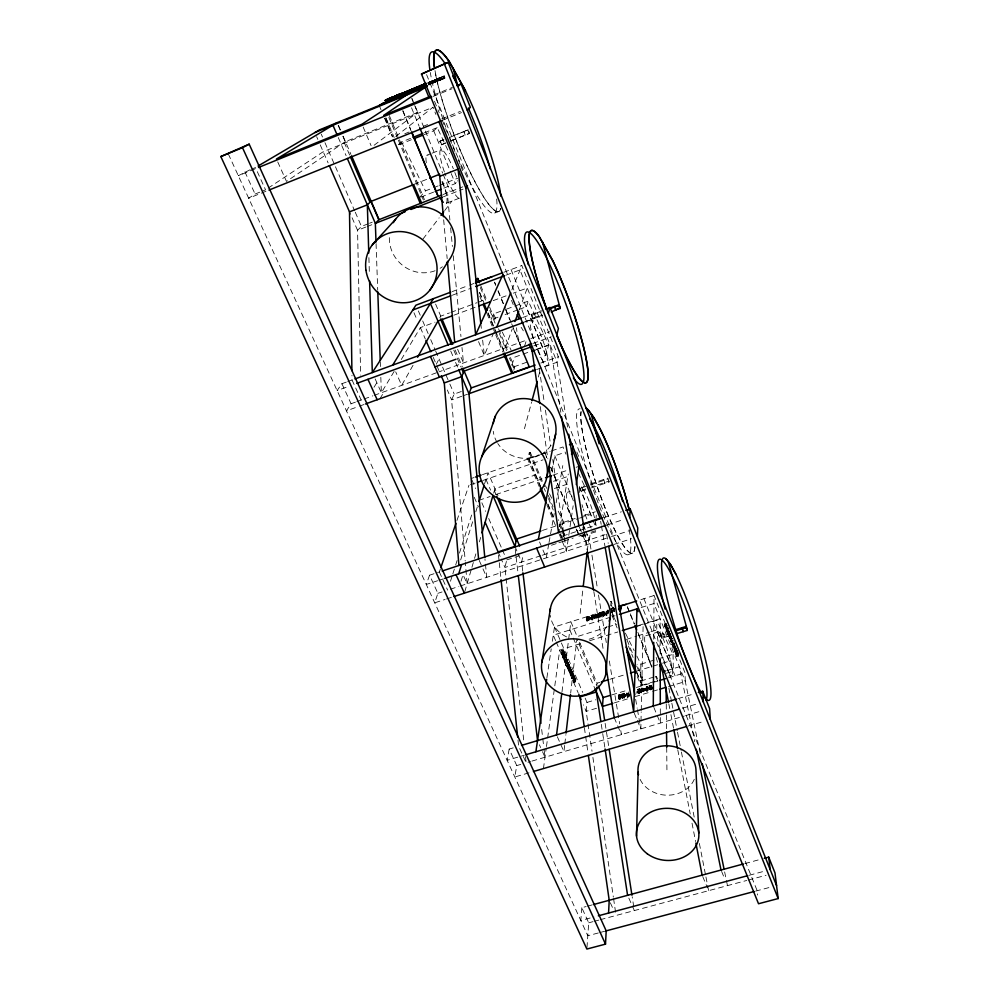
<?xml version="1.0" encoding="UTF-8"?>
<svg xmlns="http://www.w3.org/2000/svg" width="999" height="999" viewBox="0 0 999 999"><rect width="100%" height="100%" fill="white"/><g stroke="black" fill="none" stroke-linecap="round" stroke-linejoin="round"><path stroke-width="0.75" stroke-dasharray="5 3.75" d="M666.221 673.301L673.376 671.128L656.755 629.957L656.78 620.229L637.437 626.261M571.278 671.74C571.216 670.966 569.992 670.903 570.554 668.98C572.577 673.189 567.969 668.381 568.843 670.804C570.491 674.15 571.653 671.128 570.217 668.806C574.338 671.665 564.123 671.153 570.354 668.506M569.655 672.24L569.43 671.503L571.103 671.041M653.733 639.235L654.033 595.516L638.124 600.536M572.077 673.513L572.839 674.912L572.327 673.089C574.475 676.011 570.117 669.992 572.252 672.901L570.616 674.637L572.964 673.913M570.441 674.163L570.679 672.315L570.654 673.401C577.946 668.481 564.21 674.687 572.939 674.05M575.636 681.618C571.041 682.105 577.647 682.654 574.787 679.432C576.635 679.332 573.963 683.353 573.576 680.019C572.39 679.22 573.738 684.827 575.661 681.88M569.48 671.54L571.84 671.203L572.277 672.901L570.629 673.476L570.666 674.6M672.439 643.781C670.042 645.779 677.959 642.382 671.515 643.955M566.246 658.791C567.956 672.315 560.551 652.384 567.307 661.251C567.407 663.786 568.781 667.919 567.582 662.924C567.22 658.016 564.572 663.91 566.558 666.296L569.642 665.421L569.33 664.71L569.517 667.769L569.642 665.421M566.533 659.465L567.132 662.787M565.059 656.53L565.534 657.629L563.161 658.216L562.674 656.043L565.197 655.144L564.722 653.833L561.738 654.695C559.44 647.29 566.77 650.936 564.135 656.368L564.385 652.921L563.361 650.536C563.923 653.034 562.999 655.756 561.201 653.383M564.622 659.29L565.496 663.286L567.12 662.699M642.369 690.147L642.632 689.26L644.33 689.135L642.407 688.423L643.056 691.708M642.994 691.67L643.231 690.709C646.328 692.407 644.355 686.126 642.744 689.135L644.08 688.186M636.663 665.971L641.383 677.397L641.183 686.026L637.075 676.123M637.262 720.379L640.834 728.883L640.971 722.714M640.996 721.178L641.208 711.925M641.246 710.389L643.119 625.599M654.782 681.393L642.17 685.214L642.345 677.11L637.037 664.248M636.85 656.056L640.883 664.148L640.471 681.106L654.782 676.773M668.756 635.576L668.793 634.328L670.466 633.816C670.204 636.563 668.606 636.163 670.541 634.215L668.319 634.902L667.844 633.216C667.881 636.338 667.732 629.77 667.794 633.016L669.505 632.579C671.478 638.024 667.844 629.308 669.455 632.479L668.905 630.644L669.455 632.479M672.627 640.446L670.554 641.108L670.117 638.149L670.941 642.007L670.267 638.773L672.127 638.111M622.614 698.676L622.165 693.781M666.283 623.364L664.61 623.888L665.484 628.246L664.81 626.91L664.497 625.549L666.258 625.087L666.857 627.147L665.172 627.672L664.71 626.448L666.795 625.674L666.445 624.762L664.56 625.112L665.284 627.809L667.682 627.172M627.984 697.04C626.261 687.412 625.749 698.576 628.196 696.89C630.406 694.417 625.224 696.428 627.172 693.231M628.846 696.553L627.747 696.84L627.772 694.667L626.498 693.381M622.177 694.38L622.976 694.043L624.25 698.051L623.563 694.567L622.414 694.917L624.487 694.193L622.177 694.38C623.189 698.925 624.125 694.992 622.102 695.741L622.714 697.177L624.138 696.653M625.274 694.405L623.388 693.393L625.874 695.841L624.575 694.268L623.651 696.615L622.09 696.078L620.928 697.065L619.168 694.829L618.481 695.092C618.693 697.339 620.329 702.072 619.942 697.477L618.968 697.727L619.105 694.942L621.74 694.143L622.177 698.701M624.175 696.016L624.1 697.677L622.839 697.589L621.49 694.642C619.505 695.828 619.068 694.355 620.816 697.514L622.152 697.976L620.466 695.791L621.49 694.642M619.105 694.942L619.567 699.163L620.554 698.913M619.942 697.477L618.656 698.101L618.481 695.092M575.586 680.594C575.262 675.461 569.83 683.141 575.586 680.594L574.837 677.235L571.828 677.971L571.815 674.924L572.702 677.26L572.19 678.721L571.94 675.349L573.713 674.862L573.963 677.871L573.438 674.425L574.288 678.046L572.514 678.858M575.661 680.968L575.761 679.395L573.576 680.019M574.038 681.468L573.214 677.734L573.963 681.093L573.176 679.158M612.399 611.425L612.05 609.74L611.912 613.773M629.382 696.49L628.846 693.993L627.122 694.517M671.153 637.749L669.43 638.224L668.855 635.826M611.9 612.599L611.975 611.5M571.216 670.454L570.466 667.107C567.157 670.966 565.834 664.098 569.33 664.71M571.291 670.829L571.403 669.28L569.205 669.879M610.751 605.806L611.076 601.348L610.089 601.66L613.923 611.7L613.224 609.952L614.46 608.416M586.975 947.576L588.723 922.801L581.805 907.704L586.138 906.53M569.655 671.328L568.843 667.607L569.667 669.829L571.291 669.33M674.288 643.706L672.352 645.129L671.54 644.068M674.65 651.373L676.872 650.636L676.448 649.587L676.485 651.173C678.184 652.509 674.15 652.959 674.662 651.261M581.805 907.704L580.806 920.516L593.955 916.982M579.582 642.245L597.027 683.204L596.815 685.789L576.898 639.035L570.704 692.869M591.595 487.874L609.028 482.017L609.115 481.031L591.708 486.875M595.891 614.697L595.554 615.534C597.09 612.762 599.075 617.145 596.241 617.057L595.604 614.622L596.515 616.196L595.854 618.081L596.103 617.145C594.555 619.867 592.569 615.609 595.392 615.621L596.266 617.944M585.164 698.151L587 702.422L586.176 711.363L592.02 751.26M609.028 482.017L607.916 478.059L590.509 483.916M606.131 615.596L607.817 612.774L606.518 613.636L605.806 612.112L607.192 611.263L605.494 614.085C607.592 618.393 609.203 609.565 605.556 614.11M674.45 643.581L672.614 644.218L673.289 646.628C673.413 649.462 671.403 644.455 674.275 645.729M673.451 647.115C672.302 649.1 675.761 648.001 675.137 646.59L673.451 647.115L675.237 646.778M595.991 518.356L596.328 515.147M595.841 519.742L595.242 525.324L561.5 536.451L561.962 533.603M590.933 548.988L589.422 539.785L590.259 532.455L595.679 530.669M564.647 745.441L563.936 751.635L556.53 734.927M564.822 743.893L565.896 734.615M580.132 613.411L583.066 587.837M587.312 550.886L589.248 533.941M572.302 671.815L572.277 672.901L571.84 671.203M563.424 651.186L564.048 655.094L563.711 652.709C562.862 649.175 560.427 653.983 562.375 655.569L564.335 654.969L564.885 656.256L562.499 656.867L562.749 653.309M664.735 626.236L664.535 625.549M562.012 691.708L568.468 640.784M568.656 639.235L570.879 621.778L577.185 636.588L606.455 627.422M564.772 657.13L564.984 655.544L563.349 656.056L563.136 657.642L564.772 657.13C563.661 652.497 565.284 661.163 565.147 655.918L563.511 656.43L563.324 658.304M670.591 636.188L670.566 635.839M563.124 649.949L563.136 653.783M607.504 612.275L607.617 611.176L609.165 610.689M585.689 489.86L582.729 490.846L581.655 486.888L584.602 485.901M543.444 768.581L546.253 748.051M546.465 746.515L559.702 650.087L583.653 642.607M582.729 490.846L581.655 486.888M666.196 625.224L666.82 627.21M677.747 652.135L678.009 654.52L677.747 652.135L675.961 653.109L675.536 651.473L675.811 653.533L677.734 653.021M562.487 541.92L566.408 551.286L573.151 505.769M546.915 677.709L551.223 648.863M552.36 641.258L554.495 626.947L607.579 610.189M563.985 536.8L564.41 534.078L558.429 519.742M562.974 537.3L563.424 534.403L559.228 524.363M562.187 532.192L563.773 522.252L556.967 508.691M668.319 634.902L667.856 633.204C669.742 636.276 665.921 629.982 667.769 633.004L667.22 631.168L668.93 630.656M562.499 656.867L562.749 653.421L561.488 650.461M559.527 526.71L568.269 474.05M513.236 747.864L509.19 749.075L516.745 765.584L514.81 776.997L531.992 771.94M548.751 544.093L546.291 557.854L538.374 539.235M549.025 542.569L554.22 513.511M556.131 502.809L562.787 465.596M509.19 749.075L507.13 760.301L524.375 755.182M601.361 615.571L598.988 616.158L599.188 615.159L601.373 614.46L600.849 612.712L598.376 613.498L598.738 616.383L600.911 616.058L598.476 617.232L601.311 616.258A2.822 1.174 -22.7 0 0 601.361 615.571C601.748 612.512 596.578 614.223 599 616.321M599.025 617.245L598.376 613.498M598.364 614.66L598.551 613.648L600.849 612.712M551.848 470.966L554.832 455.794L565.022 452.31M644.929 690.584L643.406 690.609L643.418 689.585L642.394 690.222M587.4 620.903L586.788 617.157L589.26 616.371L589.772 618.119L587.599 618.806L587.387 619.817L589.76 619.243A2.81 1.161 -22.9 0 1 589.685 619.917L586.937 620.966L589.198 620.054L588.473 617.544L586.763 618.319L587.387 619.817M586.763 618.319L586.975 617.307L589.26 616.371M586.788 617.157L587.137 620.042L589.273 619.467M540.484 454.345L544.867 452.834L546.553 457.505M522.752 571.216L521.653 562L522.952 555.981M640.883 692.344L638.898 693.169L637.974 691.483L638.448 690.334L640.109 690.097L639.997 688.686L637.562 689.422L639.797 688.985L640.396 690.434L640.471 691.458L638.111 692.357A2.76 1.311 -22.4 0 0 638.099 693.094L640.796 692.482L640.109 690.097M503.896 272.24L521.803 265.534L558.354 356.768L557.08 362.225L567.757 428.146M506.393 561.426L504.932 567.482L505.944 576.785M540.721 486.813L528.808 458.354L530.282 452.347L529.27 452.697L527.697 459.09L539.622 487.562M672.589 646.278L672.951 647.602L674.887 646.952M506.543 309.116L528.284 301.111L548.663 344.905L545.891 355.357L540.059 357.455M524.45 428.708L531.568 402.247M538.349 377.035L539.535 372.59M574.725 678.646L575.636 681.967M673.201 643.431L674.238 644.305M594.705 618.069L593.893 615.709L595.454 615.559L595.641 616.445L595.392 614.747M643.468 691.595L643.319 690.684L641.733 690.784L643.256 690.609L642.719 689.235L641.058 690.122L642.594 689.223C639.747 687.699 641.47 693.855 643.194 690.671L642.095 691.57M464.76 591.82L471.491 568.806M471.928 567.307L474.125 559.84M474.562 558.341L475.874 553.858M479.37 541.895L480.694 537.412M493.656 493.144L494.955 488.711L535.476 474.9M676.286 647.901L674.163 648.875L675.199 651.148L674.924 650.386M461.014 581.281L463.024 574.65L467.12 583.753L465.322 562.462M620.816 697.514C620.129 700.024 618.331 696.415 620.054 695.903M594.455 618.081L596.016 617.132C591.258 616.708 601.698 618.656 596.927 614.61M460.664 559.915L473.439 519.243M475.761 511.863L478.084 504.483M484.565 483.828L488.061 472.714L497.964 495.691M450.474 581.243L452.36 575.324M452.834 573.851L455.194 566.445M455.669 564.972L457.092 560.526M459.453 553.121L472.227 513.161M524.438 346.503L526.473 340.147L439.036 371.84M542.707 315.085L532.654 318.768L531.58 314.81L540.197 311.663M595.129 616.483L595.854 618.081M513.748 370.179L514.585 367.595L510.439 357.53M532.654 318.768L531.58 314.81M440.359 569.005L439.36 571.952L429.57 575.187L437.874 593.319L434.715 602.822L445.092 599.437M511.8 365.247L514.51 357.217L521.628 354.645M456.93 520.504L468.981 485.214M599.063 617.02C597.09 613.786 599.3 616.97 600.674 614.747A2.822 1.174 -22.7 0 0 600.736 614.073M545.891 355.357L526.286 306.78L528.284 301.111M429.57 575.187L426.273 584.465L437.612 580.731M505.332 347.814L512.287 328.846M519.243 309.89L527.272 287.999L513.374 293.157M598.401 615.247C597.639 617.469 602.534 612.424 598.101 614.885M589.76 619.243L589.023 617.644A2.822 1.161 -22.9 0 1 589.048 618.418C582.442 621.453 591.77 616.883 586.5 618.543M667.944 627.684C664.547 626.798 666.183 634.315 668.993 630.781M511.863 289.897L521.803 265.534M478.546 341.633L484.328 355.432L493.581 332.829M644.904 689.809L643.344 690.571L644.904 689.809L644.255 688.174M671.078 642.045L672.702 641.545L672.827 640.634M500.736 311.251L493.494 313.923L490.984 319.767L498.039 317.17M461.326 391.508L454.183 394.068L451.61 399.9L465.197 560.938M666.895 631.605L666.208 628.159M670.017 633.366L667.732 633.766M573.713 674.862L574.138 678.358M637.974 691.483L640.284 690.696L637.499 691.645A2.772 1.311 -22.4 0 1 637.512 690.908L639.872 690.009L640.796 692.482M436.313 364.235L438.336 360.289M636.912 693.431L636.788 691.633M413.024 365.297L401.685 385.377L395.704 371.865M439.922 317.607L440.746 316.146L449.438 312.924M379.97 398.738L384.116 391.745M590.134 617.844C592.757 619.954 594.555 613.461 590.846 616.033C587.3 620.504 596.465 620.529 593.119 615.846M375.149 378.896L381.368 392.744L395.704 368.818M401.273 359.515L420.392 327.61L435.027 322.19M597.19 614.672L595.604 615.559L597.09 615.571L593.831 616.57M676.061 653.533L676.335 655.032L676.073 652.647M374.001 387.262L376.848 382.692M355.407 402.16L351.074 403.733L346.453 410.851L358.154 406.618M608.129 609.914L605.806 612.112M346.253 382.118L341.908 383.716L337.125 390.572L348.339 386.476M566.558 666.296L564.922 659.914L567.619 659.902M674.125 644.58L672.439 645.104M568.968 664.298C567.757 666.87 570.928 670.092 569.742 665.521C567.357 660.801 565.434 671.041 569.755 668.206M568.131 668.706L567.432 664.772M422.989 239.036L439.16 217.832M444.68 210.577L452.048 200.911M619.293 697.002L620.217 696.078L621.54 696.528L622.052 698.051M674.1 642.432L672.402 642.944L672.739 644.318L674.487 643.806M443.818 188.124L455.332 183.616L457.055 181.456M569.992 672.477L570.616 673.401L570.129 671.578L570.616 673.401M669.542 638.199L668.793 634.328M614.073 609.278L614.66 608.628M419.368 197.69L425.462 190.884L432.48 188.124M450.949 141.009L469.63 133.317L468.219 129.77L449.925 137.075M622.777 697.652L624.25 698.051M573.901 677.946L571.965 678.146M572.277 678.446L572.015 675.324M614.323 610.963L613.848 611.463L614.597 610.913M449.513 137.487L468.219 129.77M621.066 697.227L623.488 696.228M368.206 223.776L361.451 226.411L357.555 230.294L360.651 375.149M442.982 139.848L439.785 141.371L441.221 144.892L445.804 142.82M639.997 688.686C642.782 692.157 638.761 690.671 638.573 692.931M646.116 687.025C648.064 700.024 648.189 677.709 646.216 690.334M593.918 615.646L594.904 617.981M645.616 688.885L646.89 689.148L647.439 687.275M608.116 610.451L607.454 611.063L608.241 612.687M423.963 134.703L433.728 130.782L437.262 127.622L449.538 153.746M607.904 612.437L606.518 613.636M604.208 615.646C602.809 603.096 601.873 624.525 604.208 612.399M605.369 613.686C604.32 608.179 598.763 616.221 603.783 615.971C607.804 614.547 602.859 611.4 602.921 615.459M623.763 696.041L623.014 696.365L625.187 695.704M591.358 615.871C592.519 629.12 593.868 605.981 591.371 619.305M590.734 617.807L592.107 617.669L592.594 616.071M623.576 695.479L622.777 695.816L624.587 695.267L623.388 693.393M624.787 696.553L625.774 696.166L625.187 694.467M642.469 688.299L643.069 689.735M398.464 144.505L401.523 141.983L411.538 137.962M628.371 693.868L628.309 691.982M395.766 136.476L432.967 107.255L435.901 114.448M619.093 696.528L622.777 695.217M611.863 611.463L612.674 611.238M374.126 145.242L417.669 112.313M672.227 644.742L673.913 644.218M676.51 656.38L678.059 655.506L677.784 654.557L678.284 655.918L676.51 656.38L676.548 653.658L678.284 653.259M440.984 79.87L441.995 79.171L441.208 77.223L439.597 78.184L440.372 80.132L440.984 79.87L440.197 77.922M651.935 688.174L650.012 689.135L651.985 689.285M434.215 82.53L433.491 80.42L432.48 80.819L433.241 83.054L434.515 82.393L433.728 80.444L435.826 79.57L432.342 80.956M652.172 689.148C653.021 684.902 647.402 686.825 650.074 689.46M441.496 79.371L440.372 80.132M595.754 614.597L596.091 617.057L597.814 616.171M433.129 82.892L436.6 81.518L435.814 79.458L434.677 79.92L435.464 81.856L436.6 81.406L429.445 84.316L428.658 82.38L435.814 79.458M345.442 141.596L286.488 181.406L277.697 161.826M433.029 80.719L432.455 81.106L433.728 80.444L433.029 80.719L433.816 82.805M268.119 188.137L323.226 151.723L432.967 107.255M251.486 169.181L255.432 167.582L265.547 189.835L255.082 194.056L248.676 198.239L267.495 190.659M439.597 78.184L440.709 77.435L441.521 79.495L445.154 78.009L444.318 75.961L443.206 76.399L443.993 78.471L445.154 78.009M434.515 82.393L431.68 83.416L430.894 81.481L434.09 80.17L434.865 82.105L428.696 84.915L427.897 82.842L431.705 81.219C430.744 82.305 432.155 84.653 428.696 84.915M431.893 83.441C425.05 85.452 433.716 84.728 431.181 81.493L428.583 82.68L433.316 80.607M646.715 688.461L648.039 688.723M652.185 688.598L651.373 686.538L649 687.437A2.772 1.311 -22.1 0 0 649 688.174L651.81 687.3L649.475 688.011M440.184 79.995L439.148 80.357L438.361 78.409C440.109 76.811 440.646 80.857 439.148 80.357M591.982 617.37L593.219 617.569M602.297 613.96L603.583 614.135M430.844 81.643L427.947 82.83L428.746 84.89M623.988 694.829L625.874 695.841M250.175 169.718L238.324 175.712L257.093 168.069M628.246 695.117L626.798 695.741M435.901 81.831L435.227 79.67M433.653 82.58C432.917 84.353 431.855 77.497 432.492 83.167L431.643 83.529M444.393 78.222L442.22 79.183L441.533 77.21C443.906 74.513 445.716 79.358 442.22 79.183M443.606 76.286L441.533 77.21M438.361 78.409L439.398 78.059M433.603 82.655L434.265 82.355M565.059 662.849L566.745 662.312M443.206 76.536L444.38 76.061L440.734 77.547M443.993 78.347L445.092 77.897L438.561 80.569L437.774 78.621L444.318 75.961M433.254 82.755L432.704 80.719M428.658 82.38L429.732 81.955M438.411 80.769C437.062 82.268 435.614 78.684 437.624 78.821M437.774 78.621L438.848 78.197M429.445 84.316L430.507 83.891M438.561 80.569L439.622 80.132M436.563 79.246L440.259 77.735L441.021 79.695M437.337 81.194L441.046 79.683M433.828 94.955L452.447 87.375M433.229 96.404L451.998 88.774M436.6 81.518L434.64 82.305M404.77 133.766L409.053 132.043M423.314 126.299L427.584 124.575M441.845 118.831L460.389 111.364M442.669 120.167L461.488 112.587M424.4 132.792L437.262 127.622M398.838 144.78L411.401 139.735M439.785 141.371L443.956 139.71M451.348 140.597L469.63 133.317M441.221 144.892L445.379 143.232M426.673 155.345L430.819 153.696M432.205 153.147L440.497 149.85M413.836 184.428L428.234 178.759M433.878 187.575L438.086 185.926M439.485 185.377L457.729 178.222M420.804 197.128L433.753 192.058M369.555 223.252L372.265 222.19M443.106 194.518L462.799 186.825M365.771 227.085L357.555 230.294L349.5 211.85M367.132 226.561L373.976 223.888M443.419 196.791L463.012 189.148M446.428 203.209L460.139 197.877M494.705 213.037L499.088 211.351M604.832 613.91L603.071 613.873L602.385 615.684M452.21 291.596L468.206 285.614M469.655 285.065L474.013 283.429M452.285 295.242L471.253 288.149M506.068 275.137L520.004 269.917L557.08 362.225L543.369 367.12M614.298 609.952L613.299 610.189L614.547 609.79L611.076 601.348M647.09 690.933C649.7 690.596 648.701 685.564 646.228 686.8C642.794 687.674 647.914 693.918 646.503 689.36M432.48 80.819L431.83 81.031M672.702 641.545L672.19 640.609M450.899 312.387L476.985 302.697M478.434 302.16L482.779 300.549L479.408 292.395M453.946 315.172L477.21 306.556M493.206 300.624L506.293 295.779M505.107 314.573L517.819 309.902M519.23 309.378L526.286 306.78M347.702 381.593L352.048 379.995L351.985 375.324M522.652 317.52L541.371 310.664M531.343 315.534L541.408 311.85M532.892 318.044L541.495 314.897M524.475 321.99L531.181 319.543M525.037 321.903L542.494 315.522M356.843 401.635L361.176 400.062L361.114 396.953M364.061 399.026L372.714 395.879M374.15 395.367L437.599 372.365M530.831 338.574L549.7 331.73M359.615 406.094L364.011 404.508M532.892 343.444L551.211 336.813M533.791 345.916L540.846 343.369M651.336 686.725L651.473 685.227L649.025 685.963L651.273 685.526L652.21 688.074M523.051 354.133L530.169 351.573M535.864 349.513L548.663 344.905M536.326 349.75L550.074 344.792L560.814 412.312M513.823 366.87L528.396 361.638M514.585 367.595L513.561 367.969L509.403 357.904M540.759 363.074L558.354 356.768M461.725 396.278L451.61 399.9L447.34 389.997M463.174 395.766L467.507 394.218M536.588 369.543L542.082 367.657M432.492 83.167L431.481 83.504M528.808 458.354L539.023 454.845M471.278 478.484L474.075 477.522M482.467 474.637L540.147 454.82M541.57 454.32L550.137 451.386M551.573 450.886L562.999 446.965L565.933 454.145M470.392 484.727L476.048 482.792M483.129 480.369L543.106 459.815M478.833 500.349L490.122 496.515M495.866 494.567L544.068 478.184M552.834 475.212L568.856 469.767M576.098 467.307L579.008 466.321M553.446 481.318L569.492 475.886M554.383 488.523L569.979 483.254M567.32 492.295L570.192 491.321M581.518 487.887L588.911 485.402M590.384 484.902L607.829 479.045M582.867 489.847L585.814 488.861M563.773 522.252L575.237 518.444M583.841 515.596L595.304 511.788M542.42 530.457L556.755 525.711M559.602 524.762L578.109 518.631M579.532 518.156L590.596 514.485M563.424 534.403L564.41 534.078M603.783 517.619L621.366 511.813M439.023 580.269L443.281 578.871M607.567 524.8L623.826 519.443M506.755 559.902L519.143 555.831M551.436 545.217L557.367 543.269M558.853 542.782L563.299 541.308M563.686 541.183L573.226 538.049M578.908 536.176L584.577 534.315M582.792 536.063L595.729 531.818A23.364 4.146 71.6 0 1 594.667 532.055M540.821 555.719L504.932 567.482L501.223 559.003M542.295 555.232L605.157 534.627M437.874 593.319L442.058 591.957M450.412 589.223L458.766 586.488M460.164 586.038L541.933 559.278M543.394 558.803L610.002 537.025M611.463 536.538L628.97 530.819M446.578 598.95L452.51 597.027M613.873 544.455L631.543 538.698M628.608 554.433L632.779 553.084M610.551 608.778L613.398 607.879M613.423 608.341L610.514 609.253L615.584 621.49M614.585 609.203L613.324 609.952L614.185 611.738M609.128 611.276L607.579 611.763L608.204 613.274M587.424 618.656L589.885 617.869M599 614.997L601.473 614.21M610.701 617.12L553.271 635.189L555.606 640.609M612.162 616.658L615.072 615.746M641.221 607.517L653.97 603.508L685.302 681.518L700.724 756.156M607.929 626.96L616.708 624.213M589.61 640.759L617.869 631.942M638.686 625.449L643.156 624.05M647.389 622.727L660.102 618.768L660.189 656.143M561.675 650.636L563.311 650.124M561.563 650.724L563.186 650.212M561.725 651.048L563.386 650.499M561.788 651.698L563.673 651.56M561.563 653.234L563.586 652.659M561.201 653.521L563.711 652.709M561.213 653.708L564.385 652.797M561.413 653.908L564.385 652.921M561.413 654.233L564.572 653.059M563.511 656.43L563.936 657.891L562.874 654.17L564.722 653.833M563.561 655.656C563.736 652.559 566.308 655.269 565.609 657.429L563.161 658.216M563.349 656.056L562.899 655.019L564.835 654.295M562.899 655.019L565.297 654.495M564.51 653.671L565.347 656.281L563.261 656.768C562.05 654.432 566.495 653.746 565.609 657.429M666.358 623.776L664.685 624.3L665.471 626.273L664.61 623.888M562.35 656.368L565.209 655.294M664.66 625.374L666.345 624.85L666.857 625.874M565.372 656.455L563.424 657.042L563.898 658.141L563.511 657.354M563.424 657.13L565.047 656.63M664.535 625.911L666.321 625.224M664.585 626.123L666.72 625.461M564.285 657.554L566.208 657.28L564.722 658.416L564.285 657.554L566.995 663.698L568.631 663.199L565.921 657.042M664.71 626.448L667.182 625.599M665.259 626.473L666.945 625.948M563.786 658.029L566.208 657.28M665.234 626.598L666.92 626.073M665.346 626.735L667.032 626.223M626.46 639.36L636.55 636.226M637.999 635.776L649.537 632.192M650.986 631.743L656.755 629.957M665.097 627.522L666.783 626.997M564.835 659.49L566.458 658.978M665.484 628.246L667.17 627.722M564.722 659.652L566.358 659.153M564.922 659.914L566.558 659.402M666.333 628.309L668.019 627.797M666.408 628.471L668.094 627.959M565.721 660.426L567.17 659.402M666.495 628.696L668.169 628.184M565.596 660.302L567.632 659.989M666.558 628.933L668.244 628.421M645.754 635.789L658.316 631.892M666.296 630.431L667.981 629.919L667.744 628.246M564.922 661.987L567.307 661.251M666.358 630.669L668.044 630.144L667.557 628.046M564.984 662.175L566.62 661.675M666.433 630.869L668.119 630.344M668.194 630.519L666.508 631.043L668.269 630.631M667.22 631.168L669.068 630.981M667.232 632.117L669.405 631.48L660.439 634.402L661.55 638.361L670.454 635.551M566.608 662.924L566.883 663.611L568.631 663.199M667.332 632.429L669.567 631.892M667.919 632.642L669.592 632.055M660.439 635.614L669.53 632.679M667.757 633.89L669.979 633.266M667.832 634.103L670.054 633.478M567.632 665.172L569.418 664.822M667.931 634.253L670.079 633.653M567.794 665.322L569.505 664.997M567.882 665.509L569.58 665.197M668.256 634.727L670.017 634.153M661.55 638.361L661.55 637.137L670.167 634.477M567.432 667.544L569.068 667.045M668.731 636.388L670.516 635.689M567.494 667.769L569.13 667.27M668.88 636.351L670.903 635.913M668.781 636.6L670.978 636.126M567.569 667.981L569.28 667.632M668.905 636.912L671.365 636.038M567.657 668.144L570.466 667.107M669.417 637.037L671.128 636.4M669.53 637.187L671.216 636.663M669.293 637.986L670.978 637.474M568.718 669.005L570.516 668.593M669.367 638.136L671.041 637.612M568.881 669.093L570.604 668.718M568.98 669.505L570.704 668.893M569.592 670.966L569.18 669.617L570.754 669.205M669.68 638.698L671.228 638.074M670.329 638.586L672.265 638.373M670.516 638.723L672.339 638.598M568.843 670.804L570.479 670.304M670.554 641.108L670.741 639.348L672.414 638.836M568.906 671.016L570.541 670.516M569.418 671.79L571.79 671.128M670.479 640.883L672.165 640.359M569.655 672.127L571.903 671.378M670.629 641.308L673.076 640.584M672.389 640.971L670.704 641.483L673.176 640.971M569.979 672.589L572.402 671.952M570.067 672.864L572.477 672.202M570.142 672.989L572.489 672.389M570.466 674.275L572.877 673.613M570.529 674.5L572.939 673.813M571.328 674.512L570.704 673.588L571.041 675.062L572.664 674.562M571.041 675.062L573.438 674.425M571.116 675.274L572.864 674.862M572.165 675.474L573.788 674.974M572.252 675.649L573.876 675.149M572.327 675.848L573.95 675.349M572.39 676.073L574.013 675.574M674.949 645.991L673.276 646.503L673.563 647.29M571.828 677.709L573.451 677.21M673.289 646.628L675.224 645.953M571.89 677.946L573.513 677.447M673.551 646.465L675.386 646.128M572.127 678.408L574.837 677.235M671.765 642.082L671.403 641.096L673.95 647.527L675.624 647.015M573.264 679.233L574.974 678.858M573.451 679.532L575.074 679.033M573.364 679.645L575.049 679.22M674.163 648.875L675.836 648.363M573.501 679.844L575.124 679.345M674.188 648.988L675.986 648.388M674.55 650.212L674.2 649.238L676.51 648.601M674.3 649.612L675.973 649.1L676.323 649.924M573.239 680.956L574.862 680.456M674.775 650.099C679.133 649.612 674.337 648.888 675.287 650.799L677.11 650.262L678.034 652.572L675.511 653.846L678.221 653.146M573.289 681.168L575.561 680.744M676.947 649.725L674.637 650.436L674.2 649.238M675.037 650.499L676.71 649.987L676.872 650.636M573.776 681.805L575.536 681.293M573.801 681.93L575.599 681.455M675.024 651.286L676.698 650.774M676.972 651.985L676.298 649.213L674.625 649.725L674.812 651.685L677.197 650.961M674.762 651.947L676.435 651.435M675.312 652.097L676.985 651.585L676.473 650.199L674.8 650.811L675.312 652.097L675.137 651.41M675.524 653.196L678.034 652.572M640.883 664.148L656.955 659.228M658.416 658.791L673.039 654.32L656.78 620.229M676.248 654.882L677.921 654.37M676.385 656.018L676.111 655.132L678.021 654.47M676.323 655.781L677.996 655.269M676.111 655.132L676.41 655.868L678.121 655.431M676.41 656.206L678.096 655.694M641.383 677.397L642.345 677.11M597.027 683.204L599.924 682.329M610.077 679.233L626.023 674.362M636.176 671.266L658.154 664.572M662.549 663.224L669.168 661.213M666.795 670.591L679.382 666.77L694.73 741.658M668.781 676.198L671.603 675.349M587 702.422L595.804 699.762M611.8 694.917L627.709 690.109M636.388 687.487L658.229 680.881M668.456 677.784L684.989 672.777L654.033 595.516M622.976 694.043L623.925 693.756M619.705 696.378L623.538 695.217M623.95 695.192L625.174 694.717L624.188 695.117M640.596 690.134L638.161 690.871L640.396 690.434M651.86 686.975L649.612 687.412L652.072 686.675L651.473 685.227M627.147 693.781L627.747 695.316L629.482 694.692M627.747 695.316L629.482 694.792M625.774 696.166L624.55 696.628L623.563 694.567M628.846 693.993L629.457 695.441L627.734 695.853L626.76 693.418M627.722 695.953L629.457 695.441M596.553 708.241L586.176 711.363L583.341 704.819M614.298 702.896L629.058 698.451M634.952 696.678L651.186 691.783M652.672 691.345L658.566 689.56M668.568 686.55L685.302 681.518L684.989 672.777M677.996 698.638L693.993 693.855M682.404 708.229L697.364 703.796M516.745 765.584L520.791 764.397M517.994 740.084L518.643 746.253L526.173 762.799L530.519 761.513M531.967 761.088L684.228 716.046M685.714 715.609L700.636 711.188M687.961 726.073L704.357 721.253M587.574 906.143L591.908 904.969M744.879 863.573L759.777 859.54M749.25 875.261L765.721 870.841M588.723 922.801L593.031 921.64M594.467 921.253L598.788 920.104M600.224 919.717L746.777 880.456M748.263 880.057L766.083 875.274M598.301 932.966L587.812 935.751L227.847 152.934M599.8 932.567L606.193 930.868M755.581 891.133L772.09 886.75M651.96 687.986L649.6 688.885A2.772 1.311 -22.1 0 0 649.587 689.622C652.647 691.308 650.861 684.765 651.81 689.023M674.8 647.115L674.962 647.664M595.392 615.621L593.918 615.771M596.241 617.057L597.739 616.97M642.594 689.223L641.133 689.335M628.783 695.054L629.27 693.868M626.972 693.019C628.858 694.48 626.161 694.929 627.397 697.177M562.674 656.043L563.136 657.642M619.992 696.69L620.654 697.339L620.004 698.488L619.53 697.002M599.974 614.11L600.599 615.609M641.683 691.658L641.058 690.122M598.551 617.307L597.864 615.534M621.54 696.528L620.466 695.791M567.732 668.244L567.956 665.709M562.874 654.17L563.199 654.807M564.335 654.969L564.66 655.606M565.534 657.629L565.147 656.842M562.375 655.569L562.037 652.06M624.625 697.702L623.988 694.442M586.863 620.891L586.213 619.293M676.373 653.084L676.623 653.771M573.776 682.18L573.364 681.38M569.393 672.04L568.918 671.241M601.76 614.173L603.771 614.185L604.745 612.175M563.411 654.645L563.723 656.793L563.111 655.169M648.576 688.523L646.528 688.398L645.691 690.534M593.756 617.345L591.758 617.345L590.759 619.343M645.092 689.085L647.102 689.21L647.976 687.075M674.812 651.685L675.287 652.497M566.008 660.501L565.559 660.164M676.41 655.868L675.274 650.237L675.361 653.558M545.379 485.639L546.74 488.349M549.462 493.781L552.197 499.2M625.399 633.129L634.153 650.661M401.523 141.983L425.462 190.884M493.494 313.923L496.878 320.904M502.31 332.08L511.126 350.224M578.246 472.914L585.514 487.999M244.917 171.853L255.082 194.056M341.908 383.716L351.074 403.733M352.048 379.995L361.176 400.062M439.36 571.952L447.627 590.134M539.398 744.767L540.646 747.552M542.519 751.698L544.992 757.23L543.893 747.989M610.364 902.821L612.637 907.904M479.22 560.402L482.342 567.457M482.979 568.868L486.725 577.347L484.94 558.828M628.821 898.089L634.353 910.576L632.192 896.765M316.646 136.676L317.844 139.423M320.229 144.892L328.109 162.912M474.25 497.29L478.471 506.943M498.139 551.935L500.599 557.579M321.253 134.153L322.49 137M324.962 142.67L354.645 210.801M355.269 212.225L361.451 226.411M471.903 479.907L475.636 488.486M481.855 502.772L485.589 511.338M488.698 518.481L501.773 548.476M502.397 549.912L504.882 555.619M344.205 142.42L349.737 155.257M494.368 490.721L496.178 494.917M338.274 137.55L346.104 155.657M413.961 312.724L416.883 319.493M420.392 327.61L425.287 338.961M433.254 357.392L436.313 364.485M436.925 365.909L439.997 373.002M485.964 479.395L490.621 490.172M514.91 546.391L517.357 552.06M517.969 553.483L521.653 562M556.193 641.957L578.109 692.694M338.424 125.312L340.759 130.744M343.094 136.164L350.936 154.383M418.369 310.926L420.229 315.222M422.702 320.966L428.259 333.866M430.719 339.598L435.04 349.625M435.664 351.061L449.25 382.592M449.862 384.028L454.183 394.068M554.495 626.947L582.717 692.444M338.199 125.449L340.534 130.881M342.882 136.314L345.217 141.746L417.507 112.437L414.66 105.532M450.724 351.024L453.159 356.718M455.594 362.412L458.017 368.107M569.83 629.982L572.739 636.775M573.314 638.136L595.092 689.135M363.174 127.073L371.079 145.654M457.629 349.263L463.461 362.987L461.988 347.452M614.235 717.682L621.44 734.615L620.679 730.019M435.601 304.058L440.746 316.146M455.132 349.95L462.337 366.845M453.771 350.1L461.001 367.058M586.775 618.468L587.524 620.604M618.905 694.755L619.517 696.191M618.693 695.117L619.293 696.553M586.463 619.018L587.1 620.516M586.338 619.105L587.062 621.016M619.355 697.851L619.954 699.288M618.968 697.727L619.692 699.575M619.255 699.537L618.656 698.101L619.168 699.462M379.807 106.905L381.006 109.753M384.578 118.282L392.32 136.751M592.17 615.621L592.794 617.12M591.982 615.621L592.607 617.12M591.758 615.671L592.382 617.17M591.545 615.759L592.182 617.257M623.988 693.031L625.499 696.39M591.932 617.819L592.569 619.318M591.745 617.931L592.37 619.43M591.52 618.019L592.157 619.517M591.321 618.069L591.957 619.567M591.146 618.069L591.77 619.567M622.664 693.955L623.264 695.391M622.864 694.53L623.476 695.966M589.148 616.62L589.772 618.119M588.698 617.544L589.323 619.043M588.236 617.582L588.998 619.268M588.036 617.782L588.848 619.255M587.824 617.844L588.461 619.343M588.199 618.98L588.836 620.479M588.024 619.093L588.661 620.591M619.979 694.892L620.928 697.065M586.975 617.307L587.599 618.806M587.824 619.193L588.448 620.691M599.837 613.923L600.449 615.596M599.65 614.123L600.274 615.621M599.437 614.173L600.062 615.684M599.825 615.309L600.461 616.82M599.65 615.421L600.287 616.932M598.551 613.648L599.188 615.159M599.45 615.521L600.074 617.032M530.282 452.347L544.655 486.763M548.251 495.367L553.034 506.83M389.323 115.559L398.851 138.362M399.45 139.785L424.45 199.625M598.076 615.347L598.576 616.945M529.27 452.697L541.858 482.804M544.255 488.536L545.454 491.396M548.451 498.563L553.246 510.039M597.04 614.585L597.739 616.283M388.861 117.42L397.789 138.786M398.389 140.21L423.389 200.037M596.74 614.685L597.639 617.132M596.828 615.696L597.464 617.207M596.653 615.734L597.29 617.232M595.604 614.622L596.116 616.183M595.292 614.885L596.366 617.794M595.429 616.545L596.053 618.044M547.864 503.883L554.42 519.53M560.377 533.766L563.361 540.871M385.876 117.695L394.205 137.575M528.721 458.741L540.796 487.599M547.889 504.532L554.395 520.067M560.327 534.215L562.1 538.473M594.368 615.434L594.992 616.945M386.089 118.756L388.386 124.238M594.168 615.484L594.805 616.982M627.085 695.316L627.847 697.19M593.918 616.371L594.517 618.106M384.927 118.232L392.757 136.925M546.778 504.645L555.731 525.986M559.115 533.903L562.287 541.645M634.303 713.286L636.675 718.955M702.722 876.56L707.454 887.849M672.739 644.318L672.402 642.944M638.836 690.172L639.435 691.608M638.623 690.247L639.223 691.683M638.448 690.134L639.048 691.783M638.211 690.259L638.885 691.895M638.661 691.72L639.26 693.169M637.562 689.422L639.073 693.181M638.299 691.72L638.898 693.169M637.499 691.645L638.099 693.094M603.771 611.95L604.395 613.461M603.583 611.962L604.208 613.461M603.359 612.012L603.983 613.511M603.146 612.087L603.783 613.598M602.959 612.212L603.583 613.711M603.384 614.26L604.008 615.771M603.171 614.348L603.796 615.859M602.971 614.397L603.596 615.896M602.784 614.397L603.408 615.896M600.749 612.961L601.373 614.46M600.299 613.873L600.923 615.384M600.087 613.886L600.874 615.809M611.588 609.677L612.2 611.188M643.88 688.274L644.83 690.734M644.043 689.372L644.642 690.821M479.745 292.632L483.891 302.647M488.036 312.662L494.542 328.396M495.079 329.682L504.607 352.722M611.738 611.663L615.921 621.753M636.8 672.24L642.17 685.214M643.856 689.397L644.442 690.846M488.074 313.349L495.142 330.432M495.729 331.855L503.983 351.773M636.725 672.589L642.17 685.739M642.819 688.136L643.581 689.76M642.707 688.161L643.306 689.597M544.867 452.834L547.827 459.977M550.774 467.12L574.437 524.25M576.798 529.97L578.571 534.253M642.407 688.423L643.568 691.42M402.959 110.739L410.639 129.296M479.745 296.166L482.117 301.885M486.863 313.336L495.154 333.379M495.741 334.815L502.859 351.985M550.699 467.52L575.549 527.534M576.148 528.971L578.508 534.69M611.863 615.234L618.319 630.806M402.759 110.889L411.039 130.881M642.669 690.234L643.269 691.683M641.533 688.973L642.132 690.421M641.358 689.01L641.957 690.459M641.246 689.06L641.758 690.559M641.121 689.997L641.92 691.645M607.192 611.263L608.129 613.786M639.922 690.646L640.659 692.619M639.772 690.709L640.284 692.232M639.622 690.921L640.322 692.719M650.324 686.7L650.923 688.149M411.526 107.78L419.118 126.236M441.97 181.718L447.527 195.192L449.887 220.055M554.832 455.794L573.426 500.949M585.264 529.682L582.892 523.913L583.878 530.069M585.851 531.131L589.422 539.785M649.937 686.675L650.711 688.224M649.924 686.862L650.524 688.311M649.687 686.788L650.774 689.697M649.025 685.963L650.574 689.722M649.8 688.261L650.399 689.71M648.925 688.011L649.525 689.46M646.74 686.775L647.514 688.224M646.54 686.812L647.14 688.261M480.744 285.614L487.275 301.436M489.66 307.192L495.591 321.578M498.563 328.771L507.467 350.337M626.997 639.947L632.904 654.233M646.316 686.9L646.915 688.348M646.89 689.148L647.477 690.609M646.703 689.273L647.302 690.721M480.307 287.45L485.651 300.387M489.81 310.452L495.741 324.825M499.313 333.454L506.443 350.711M579.42 527.197L586.638 544.655L583.653 526.261M628.396 645.966L633.116 657.392M653.87 707.442L660.351 723.114L660.314 707.542M721.615 871.44L724.537 878.533M646.291 689.397L646.877 690.846M646.103 689.385L646.69 690.846M411.988 98.489L413.124 101.261M415.397 106.781L442.632 173.077M443.219 174.513L450.287 191.721M411.813 98.614L414.098 104.146M440.209 140.959L441.645 144.468M579.42 486.6L592.32 518.156M433.728 130.782L450.661 172.19M451.236 173.614L455.332 183.616M579.432 487.187L592.345 518.781M592.931 520.204L595.854 527.36M494.617 282.118L495.791 284.99M498.151 290.746L505.194 307.979M505.781 309.415L511.076 322.352M511.663 323.788L520.479 345.329M627.372 606.668L629.695 612.362M630.269 613.773L634.34 623.726M637.824 632.242L651.773 666.345M655.844 676.286L657.579 681.068L655.844 676.81M494.493 282.392L495.666 285.264M498.026 291.021L505.082 308.266M505.669 309.702L509.79 319.767M513.311 328.396L520.367 345.642M627.347 607.155L634.328 624.213M638.398 634.165L651.773 666.857M434.528 101.261L437.437 108.454M438.024 109.89L439.185 112.762M442.107 119.955L445.03 127.148M445.604 128.584L447.352 132.892M449.687 138.649L452.609 145.829M453.196 147.278L454.945 151.586M458.441 160.215L460.189 164.523M460.776 165.959L463.698 173.152M576.86 452.035L578.608 456.356M511.5 300.349L513.224 304.595M435.314 79.795L436.101 81.743M511.051 269.568L547.789 360.552M643.93 598.701L675.062 675.786M431.905 81.006L432.779 83.054M430.432 81.781L431.218 83.716M426.573 74.563L757.18 890.708L757.629 895.054M428.908 82.293L429.695 84.228M439.26 78.122L440.035 80.07M439.073 78.209L439.685 80.22M438.024 78.534L438.811 80.482M436.813 79.158L437.599 81.106M660.439 634.402L661.55 637.137M435.527 79.708L436.301 81.643M467.844 130.17L469.255 133.716M675.287 650.799L674.612 648.413M443.756 76.161L444.567 78.222M443.456 76.349L444.243 78.297M442.994 76.511L443.768 78.459M568.231 662.412L568.506 663.099M668.119 630.469L667.894 629.832M570.704 673.588L571.216 675.162M667.382 631.505L667.794 633.016M656.168 657.404L657.729 662.936M594.542 517.769L593.019 512.212A23.364 4.146 71.6 0 0 583.791 490.484A23.364 4.146 71.6 0 0 579.62 492.47M582.03 504.657L582.817 507.504M673.713 646.64L673.95 647.527M565.047 654.133L565.197 655.144M724.637 871.915L727.472 885.626M668.868 688.074L671.565 701.785M671.865 703.308L677.235 730.731M677.534 732.255L681.131 750.536M681.43 752.06L694.58 819.08M699.362 843.456L705.644 875.436M705.943 876.96L708.628 890.671M668.843 703.958L669.73 708.541M670.916 714.66L673.588 728.421M677.759 749.812L690.234 814.01M692.02 823.176L695.591 841.52M606.593 534.165L608.204 543.356M635.639 699.325L637.187 708.191M637.449 709.665L640.834 728.883M600.649 521.303L601.173 524.375M601.448 525.911L604.907 545.891M591.945 555.132L597.489 588.886M598.501 595.017L606.306 642.569M609.34 660.988L619.667 723.875M584.128 531.605L587.112 550.062M593.831 591.583L603.533 651.56M671.827 639.185L671.715 638.161M605.119 723.338L608.716 746.353M601.286 724.337L602.472 732.042M602.709 733.578L604.845 747.439M539.248 368.594L544.293 402.472M545.429 410.177L550.699 445.604M552.759 459.465L566.408 551.286M592.907 757.404L613.349 897.065M613.573 898.601L616.046 915.484M540.247 406.556L547.839 458.803M584.39 727.759L587.936 752.409M541.683 729.482L542.607 737.187M542.782 738.736L543.706 746.44M515.259 549.475L515.984 555.631M516.158 557.18L517.957 572.589M480.781 323.376L481.63 331.006M482.642 340.159L484.328 355.432M506.106 578.334L523.976 742.644M525.499 756.605L526.173 762.799M498.464 555.019L499.113 561.188M499.275 562.724L500.899 578.146M651.273 685.526L651.373 686.538M450.624 227.822L452.397 246.466M453.284 255.781L460.951 336.576M443.668 219.78L447.165 258.591M639.797 688.985L639.872 690.009M675.511 653.846L675.436 650.849M376.061 243.594L377.722 290.297M380.269 361.9L380.432 366.533M380.819 377.322L381.368 392.744M368.906 257.642L369.418 274.725M677.11 650.337L677.197 653.334L676.997 651.36M673.039 654.32L673.376 671.128M666.271 704.17L666.358 713.423M666.383 714.959L666.533 730.369M666.708 747.314L666.932 770.666M694.293 779.282A29.033 24.688 3.3 0 1 667.045 795.192A29.033 24.688 3.3 0 1 639.722 778.508M657.717 678.533A22.702 3.746 72.6 0 1 656.106 676.423M651.723 667.182A22.702 3.746 72.6 0 1 648.351 657.442L646.765 651.748A22.702 3.746 72.6 0 1 647.002 636.6M634.902 546.603A76.786 12.1 71.4 0 1 605.107 507.879A76.786 12.1 71.4 0 1 581.118 411.775M634.914 546.64A76.935 12.125 71.4 0 1 605.119 508.091A76.935 12.125 71.4 0 1 581.006 411.688M629.158 529.47A76.886 12.35 71.4 0 1 601.498 511.401A76.886 12.35 71.4 0 1 580.082 408.778M606.893 626.348A30.145 26.936 7.6 0 1 587.849 639.485M566.57 636.887A30.145 26.936 7.6 0 1 550.274 615.409M583.379 534.328A23.327 4.371 71.6 0 1 580.094 535.064M578.159 532.355A23.327 4.371 71.6 0 1 576.723 529.82M573.751 523.401A23.327 4.371 71.6 0 1 569.68 511.888L568.144 506.181A23.327 4.371 71.6 0 1 572.04 496.441M582.854 527.047A23.327 4.371 71.6 0 1 583.391 531.256M591.233 528.046A23.364 4.146 71.6 0 1 589.11 524.05M586.888 519.043A23.364 4.146 71.6 0 1 583.266 508.978M595.641 522.827A23.364 4.146 71.6 0 1 596.091 525.736M551.036 445.379A31.656 29.745 15.4 0 1 543.219 453.059M539.772 455.057A31.656 29.745 15.4 0 1 497.814 443.556M497.102 442.42A31.656 29.745 15.4 0 1 493.231 431.281M521.441 348.339A24.451 4.421 70.3 0 1 519.455 342.245L517.919 336.526A24.451 4.421 70.3 0 1 516.583 327.772M521.103 327.297A24.451 4.421 70.3 0 1 523.301 330.819M435.027 70.642A86.376 13.974 68.9 0 0 469.18 170.08A86.376 13.974 68.9 0 0 500.799 208.379A86.551 13.998 68.9 0 1 469.18 170.255A86.551 13.998 68.9 0 1 434.915 70.579M496.665 199.063A86.488 14.261 68.8 0 1 458.416 158.729M457.842 157.417A86.488 14.261 68.8 0 1 449.413 136.863M448.876 135.477A86.488 14.261 68.8 0 1 430.294 72.477M442.42 266.758A33.679 32.118 46.5 0 1 440.097 268.294M435.077 270.741A33.679 32.118 46.5 0 1 389.398 236.176M426.348 162.737A26.011 5.045 68.7 0 1 428.022 155.182M442.669 181.518A26.011 5.045 68.7 0 1 444.655 187.6L446.091 193.144A26.011 5.045 68.7 0 1 445.179 203.584M458.941 198.239A26.074 4.795 68.8 0 1 444.792 173.014M444.33 171.728A26.074 4.795 68.8 0 1 442.282 165.409L440.796 159.703A26.074 4.795 68.8 0 1 442.407 150.075A26.074 4.795 68.8 0 1 453.334 168.719M454.82 172.44A26.074 4.795 68.8 0 1 457.842 181.106M567.332 660.314L565.671 661.638L567.332 660.314M604.969 482.43L604.882 483.416L603.783 479.445L604.969 482.43M465.209 135.077L463.798 131.543L465.209 135.077M670.179 659.14L668.606 653.596A22.752 3.546 72.6 0 0 658.816 632.092A22.752 3.546 72.6 0 0 659.552 647.814L661.151 653.521A22.752 3.546 72.6 0 0 671.003 675.162A22.752 3.546 72.6 0 0 670.179 659.14M546.89 353.421L545.367 347.852A24.513 4.183 70.3 0 0 533.341 321.041A24.513 4.183 70.3 0 0 531.518 331.581L533.066 337.312A24.513 4.183 70.3 0 0 545.167 364.298A24.513 4.183 70.3 0 0 546.89 353.421"/><path stroke-width="1.5" d="M653.284 706.018L653.721 642.332M636.538 836.113L638.086 772.215M619.455 614.36L636.975 608.853L633.703 711.875L605.182 547.427M637.424 536.788L637.737 527.947L630.157 508.903L625.761 510.352M626.186 604.308L619.093 606.081M629.732 517.494L630.157 508.903M608.566 913.049L609.215 900.286L588.374 755.494M605.506 944.13L606.193 930.868L249.176 144.168L220.829 156.568L586.875 949.05L605.506 944.13L242.482 147.665L249.176 144.168M619.642 606.643L620.741 608.129L619.917 611.138M619.692 606.705L619.542 609.24L618.531 609.602M620.466 610.913L620.329 606.48L620.741 608.129M606.006 673.226A32.555 28.596 7.8 0 0 562.562 640.334A32.555 28.596 7.8 0 0 553.321 689.01A32.555 28.596 7.8 0 0 606.006 673.226L609.877 618.443M598.251 686.076L603.134 697.539L602.484 706.455L604.645 720.267M600.811 721.253L596.316 691.995L596.69 687.337M566.071 733.079L570.516 694.417M583.241 586.301L587.137 552.422M556.53 734.927L561.813 693.256M576.298 484.527L579.008 466.321M535.864 751.772L546.69 679.233M541.833 662.312L550.424 608.379M559.04 529.632L558.553 532.554L548.951 466.483M571.54 454.358L572.927 445.966M538.374 539.235L550.948 475.512M547.027 476.211L555.669 433.916M485.227 522.402L498.139 551.935L514.91 546.391L516.62 539.023L540.996 530.931M556.843 334.777L558.404 328.584L550.012 307.492L545.691 309.078M551.323 311.938L560.127 308.079L542.37 241.608M559.939 308.791L558.841 304.832L547.365 309.028M531.967 400.761L537.15 381.493M554.532 306.406L555.631 310.364M548.314 313.399L550.012 307.492M482.005 532.929L492.944 495.554L514.91 546.391M529.283 366.883L520.954 347.078M458.728 573.776L461.575 564.61M479.008 501.535L484.103 485.302M619.929 609.278L618.868 609.602M481.705 456.893L495.429 416.034M440.871 567.544L455.919 523.439M514.96 321.553L518.706 311.338M496.74 327.01L510.701 292.757M462.937 368.256L471.303 387.937L468.956 393.706L484.79 557.28M478.596 558.978L461.675 376.66L464.135 371.079L530.993 346.928M502.897 274.475L475.661 334.727L458.116 169.093L439.747 176.323L443.381 216.683M492.145 276.648L475.611 282.617M476.148 281.568L477.784 278.421L479.557 282.742M475.574 281.044L477.784 278.421M417.557 357.255L437.949 321.104L452.497 315.721M392.707 365.11L433.304 298.676M429.945 290.022L448.401 260.951M480.781 323.376L465.834 188.049L467.52 185.789M440.996 215.409L443.756 211.788M421.578 202.922L413.661 184.603L370.941 201.436L378.821 219.755L441.67 195.08M372.365 244.767L395.666 219.143M351.91 370.654L349.5 211.85L367.345 204.832L371.128 201.249M467.282 110.252L470.367 107.343L461.026 83.879L456.743 85.627M457.767 86.426L461.026 83.879M425.836 83.541L422.352 85.24L423.139 87.175L424.75 86.226M422.352 85.24L425.936 83.491M398.214 97.365C405.769 95.792 401.898 90.959 396.865 95.667L397.664 97.602L397.415 95.442M427.097 85.539L423.139 87.175M427.06 86.151L383.716 115.347L430.969 96.116M424.875 84.041L423.226 84.803L424.013 86.751L425.661 85.976L424.775 86.264L423.988 84.328L424.875 84.041L425.586 86.151L426.548 85.752M421.965 87.375L424.125 86.526C422.614 89.173 417.757 86.289 422.902 84.74M389.373 98.639L389.622 100.887L392.669 99.363L392.033 97.477M421.041 87.999L420.392 86.001L422.227 84.977L419.468 86.251L421.316 85.415M403.022 95.117L400.112 96.578L399.338 94.63L401.523 93.481L402.322 95.405L401.186 96.129M389.822 98.451L388.823 98.963M400.112 96.578L401.835 95.642L397.664 97.602M395.417 96.129L396.278 98.114L396.928 97.702M395.741 98.339L396.466 97.89M400.437 94.206L402.222 93.194M393.044 99.263L390.871 100.362L389.797 98.264L389.173 98.501L385.127 100.487L385.926 102.41L393.044 99.263L392.257 97.34L386.014 100.1M393.481 99.088L390.909 100.337L390.085 98.289C392.794 95.542 394.942 100.961 392.682 97.178M386.188 99.863L387.774 99.176L388.574 101.086L386.913 101.811L389.011 100.911M390.684 100.237L389.622 100.887M399.313 94.643C403.434 92.919 398.351 100.624 397.852 95.205L400.212 94.218M395.666 95.966C393.406 96.94 396.516 99.675 397.927 97.403L397.078 95.492L395.479 96.191L396.128 95.779M380.519 104.907L383.966 102.735L379.22 105.482M390.097 98.414L391.87 97.69L392.395 99.75M764.247 858.328L768.718 857.13L774.987 872.889L778.171 898.563L758.528 903.745L421.478 74.051L448.151 62.313L776.56 885.551M387.987 99.138L391.883 97.44L392.57 99.563M389.885 98.314L390.234 100.624M388.574 101.086L385.926 102.41M396.865 95.667L398.663 94.643M405.357 91.871C402.547 93.431 407.03 91.109 405.457 91.908M387.774 99.176L385.127 100.487M421.478 74.051L448.151 62.313M337.25 122.602L276.436 159.028L361.963 124.213L409.715 92.957L426.685 86.026M387.949 99.163L388.424 101.274M406.243 93.831C403.246 95.28 407.967 93.044 411.126 91.846L410.114 92.258M258.067 166.021L319.405 129.907L409.54 93.082M408.966 90.559C402.647 93.918 413.099 87.388 408.978 92.919M412.125 91.671L411.388 91.983L409.827 90.097C412.662 92.208 405.706 95.567 406.268 91.783M416.883 89.673C420.479 89.111 415.284 84.678 417.632 89.248M418.469 88.911L412.175 91.646M417.682 86.975L415.659 87.949L416.446 89.885M620.029 610.876L620.953 607.991M400.811 94.031L401.461 96.029M416.67 87.487L414.023 88.611L415.422 88.074M414.073 88.586L414.81 90.547L415.996 90.072M397.09 97.502L394.867 98.601L394.168 96.616L396.89 95.355L396.054 95.742M425.761 83.816L423.226 84.803M397.852 95.205L401.036 93.719L400.374 94.106M425.586 86.151L426.198 85.914L425.337 83.841L426.173 83.441M395.941 98.089L397.377 97.415M391.021 100.087L392.669 99.363M390.222 98.164L391.883 97.44M395.142 96.166L395.954 95.792M389.011 100.899L390.284 100.312M414.036 90.809L412.874 91.334M420.392 85.852L419.555 86.226L420.254 88.224L420.891 87.9M398.564 97.153L400.237 96.379L399.488 96.603M389.098 98.564L389.797 98.264M423.988 84.328L424.775 86.264M410.577 92.145L403.271 95.205L402.472 93.282L410.339 89.922M388.886 100.949L391.795 99.713M424.013 86.751L425.849 85.914L425.062 83.978M408.141 91.034L409.14 92.882L406.993 93.756M412.075 89.398C418.519 86.426 408.266 91.146 411.975 89.46M421.178 87.787L420.254 88.187L421.316 87.8M397.003 95.467L397.952 94.98L394.068 96.678L397.54 95.13M392.957 99.288L393.818 98.938M397.902 97.24L398.751 96.903L396.74 97.715M419.98 88.224L418.818 88.686L418.618 86.488L419.98 88.224L417.27 89.336M422.777 87.188L423.688 86.676M392.157 97.378L393.032 97.028M410.065 92.333L409.827 90.097M421.99 85.252L423.339 84.59L419.555 86.226M422.152 87.537L423.364 87L422.565 85.065L420.929 85.777L421.715 87.712L423.364 87M396.278 98.114L397.927 97.403M412.774 91.396L411.388 91.983L410.639 90.035M394.068 96.678L394.805 96.478M413.299 90.959C411.975 92.445 410.514 88.886 412.512 89.023M402.472 93.282L403.496 92.87M403.271 95.205L404.283 94.793M220.829 156.568L242.482 147.665M411.451 89.448L419.193 86.289M394.867 98.601L398.214 97.178M420.254 88.224L421.615 87.662M314.86 132.58L424.962 87.562L428.971 97.415M258.529 167.482L431.78 96.99M268.943 190.085L441.221 120.742M412.962 137.387L422.964 133.367M414.198 138.624L422.565 135.265M429.67 178.184L439.747 174.213M435.189 191.496L440.946 189.248M405.257 211.688L375.349 223.351L376.011 242.033M410.951 209.465L442.058 197.327M450.749 292.145L415.909 305.195L372.315 372.577L369.593 280.944M475.474 282.892L502.472 272.777M412.787 310.015L450.824 295.791M475.624 286.513L504.67 275.662M478.671 306.019L490.297 301.698M354.945 378.946L521.216 318.044M550.037 308.691L558.653 305.532M555.831 309.653L560.127 308.079L558.841 304.832M356.743 383.404L523.576 322.44M434.965 366.87L456.031 359.215M365.472 403.971L531.48 343.956M458.916 565.484L444.28 382.917L461.675 376.66M539.797 403.484L532.192 351.236L534.952 350.249M407.954 91.034L406.93 91.446L407.729 93.382L408.753 92.969M512.899 372.752L527.922 367.37M471.303 387.937L535.164 365.072M535.264 370.017L468.956 393.706L458.628 369.53M475.474 477.035L481.068 475.112M569.467 444.742L572.052 443.843M477.472 482.305L481.718 480.856M545.529 477.697L551.373 475.711M582.892 523.913L600.112 518.219L572.29 449.812M442.157 571.028L602.31 518.106M444.692 578.396L606.081 525.287M453.983 596.54L612.399 544.942M619.243 606.505L636.675 600.998M622.327 630.544L637.2 625.911M674.812 629.957L686.038 626.473L687.187 630.444L677.384 633.466M676.286 630.719L686.088 627.684L686.038 626.473M601.373 681.88L608.628 679.67M630.381 673.039L636.176 671.266M596.316 691.995L579.957 696.952L584.165 726.223M668.543 702.434L662.599 671.865L665.396 671.016M603.134 697.539L610.364 695.354M659.69 680.431L665.534 678.671M612.824 703.346L602.484 706.455L595.092 689.135M660.002 689.135L665.709 687.412M521.553 745.379L676.548 699.075M698.351 692.557L702.709 691.246L709.59 708.541L710.314 719.492M525.811 754.757L679.42 709.128M533.416 771.528L686.475 726.51M593.344 904.582L743.381 863.985M598.339 915.808L747.751 875.661M605.781 930.968L754.083 891.533M414.872 88.287L415.746 90.21M400.05 94.356L400.899 96.279M618.593 608.191L618.868 608.803M666.108 558.941L670.391 564.285L675.686 573.813A74.713 10.215 72.3 0 1 706.493 663.985A74.713 10.215 72.3 0 1 703.671 696.315M666.208 559.09L670.491 564.447L675.749 573.926M600.112 428.996L593.818 417.57L588.399 410.177A76.935 12.125 71.4 0 0 586.126 408.166M465.497 90.784L449.4 61.813A86.376 13.974 68.9 0 0 434.54 67.47M465.397 90.597L449.225 61.501A86.551 13.998 68.9 0 0 434.415 67.395M367.957 379.308L377.172 399.737M456.031 574.675L464.36 593.156M329.333 165.709L349.5 211.85M350.349 156.681L370.017 202.298M496.778 496.328L516.121 541.183M332.929 125.187L337.088 134.803M347.315 158.466L375.349 223.351L379.021 219.555L351.548 155.794M425.899 340.384L430.806 351.723M441.221 375.836L444.28 382.917M578.721 694.118L581.081 699.575M430.457 356.468L439.435 377.235M499.163 498.489L519.642 546.041M430.407 303.434L448.289 345.317M441.945 318.968L452.734 344.318M440.534 319.018L451.373 344.455M461.6 368.469L463.411 372.714M536.625 548.151L544.667 567.007M393.519 139.598L420.329 203.559M540.796 487.599L546.116 500.299M540.222 488.986L546.178 503.221M391.021 98.077L391.82 100L390.921 98.102M389.66 98.451L390.621 100.375M399.687 94.331L400.424 96.316M483.953 303.396L486.9 310.502M504.57 353.196L512.799 373.077M626.148 647.027L635.589 669.842M411.825 132.143L438.236 196.566L411.625 132.305M483.304 304.757L486.263 311.913M503.446 353.421L511.75 373.451M627.11 652.047L635.901 673.289M395.841 95.966L396.64 97.89M394.942 96.416L395.904 98.314M394.305 96.591L395.104 98.514M419.717 127.66L439.747 176.323M404.707 92.308L405.494 94.243M404.558 92.345L405.344 94.281M402.709 93.194L403.509 95.117M401.848 93.332L402.759 95.23M399.9 94.405L400.699 96.341M411.7 89.361L412.487 91.296M409.315 90.322L410.239 92.295M407.742 91.184L408.541 93.119M407.13 91.458L407.954 93.394M420.567 85.951L421.353 87.9M419.705 86.189L420.492 88.137M418.618 86.488L419.405 88.424M417.245 87.138L418.106 89.073M415.459 88.037L416.246 89.972M634.902 625.636L636.65 629.894M438.823 121.641L465.834 188.049M517.257 314.485L518.981 318.731M529.32 344.168L532.192 351.236M636.975 608.853L638.099 611.613M659.74 664.834L662.599 671.865M423.588 84.428L424.375 86.364M423.301 84.778L424.1 86.713M422.889 85.002L423.688 86.95M421.628 85.215L422.415 87.138M421.516 85.39L422.302 87.325M444.605 64.548L778.171 898.563M686.088 627.684L687.187 630.444M668.269 561.638L687.137 629.233M591.121 413.898L599.125 443.768M453.134 67.932L457.642 85.802M702.297 763.773L724.013 868.868M696.291 749.3L721.028 870.029M673.888 729.944L677.459 748.288M695.878 843.044L702.122 875.149M608.741 546.416L634.852 694.892M568.756 434.278L583.416 524.725M587.362 551.598L593.581 590.047M605.781 665.396L614.235 717.682M561.55 416.908L578.871 525.849M609.19 749.425L631.955 895.229M605.082 748.975L627.584 895.316M522.939 572.752L540.946 723.313M768.718 857.13L770.204 869.63M518.319 575.674L537.537 740.609M501.061 579.695L517.669 737M447.44 261.688L454.707 342.395M702.709 691.246L703.346 702.01M698.788 833.116L695.928 769.118A29.033 24.688 3.3 0 0 663.136 745.941A29.033 24.688 3.3 0 0 638.511 774.762M377.784 291.858L380.219 360.364M683.104 630.481L683.141 631.693L682.005 627.722M367.345 204.832L368.768 252.984M666.096 687.225L666.258 702.634M666.545 731.905L666.708 747.314M660.202 659.253L660.302 704.42M701.585 693.206A74.713 10.215 72.3 0 1 669.205 607.23A74.713 10.215 72.3 0 1 666.146 558.978M665.109 609.04A74.675 10.427 72.3 0 1 660.976 559.452M662.15 560.214A74.675 10.427 72.3 0 1 692.869 629.532A74.675 10.427 72.3 0 1 706.106 700.299M586.251 408.341A76.786 12.1 71.4 0 1 588.523 410.377L593.943 417.794L600.174 429.12A76.786 12.1 71.4 0 1 629.333 510.339A76.935 12.125 71.4 0 0 600.099 428.971M589.797 418.968A76.886 12.35 71.4 0 1 622.702 501.535M550.124 611.176A30.145 26.936 7.6 0 1 584.927 586.675A30.145 26.936 7.6 0 1 609.19 621.178M556.992 335.814A80.819 12.063 70.3 0 0 588.061 372.664A80.819 12.063 70.3 0 0 552.672 260.527L539.348 236.838A80.819 12.063 70.3 0 0 546.565 308.778M557.005 336.001A80.981 12.088 70.3 0 0 588.061 372.677A80.981 12.088 70.3 0 0 552.584 260.339L539.198 236.588A80.981 12.088 70.3 0 0 546.553 308.928M582.417 383.703A80.919 12.338 70.2 0 1 573.326 377.897M528.259 264.623A80.919 12.338 70.2 0 1 550.187 265.534A80.919 12.338 70.2 0 1 583.116 382.542M493.256 423.501A31.656 29.745 15.4 0 1 532.242 399.737A31.656 29.745 15.4 0 1 553.995 439.91M534.04 370.542A24.451 4.421 70.3 0 1 532.654 370.067M465.472 90.734A86.376 13.974 68.9 0 1 500.824 196.191M429.807 69.281A86.488 14.261 68.8 0 1 444.892 63.287M452.722 76.024A86.488 14.261 68.8 0 1 457.579 85.115M468.356 107.992A86.488 14.261 68.8 0 1 490.347 169.031M393.356 222.677A33.679 32.118 46.5 0 1 441.221 213.911A33.679 32.118 46.5 0 1 446.59 263.062M443.319 202.322A26.011 5.045 68.7 0 1 439.685 197.502M415.896 87.6L414.835 87.999L415.896 87.6M399.438 94.443L398.688 94.68L399.438 94.443M647.215 853.72A31.244 26.049 3.7 0 0 698.313 839.909A31.244 26.049 3.7 0 0 657.392 809.577A31.244 26.049 3.7 0 0 647.215 853.72M485.789 488.299A34.316 31.843 15.1 0 0 544.567 484.153A34.316 31.843 15.1 0 0 509.428 438.324A34.316 31.843 15.1 0 0 485.789 488.299M365.971 270.329A36.626 34.678 43 0 0 423.464 296.278A36.626 34.678 43 0 0 414.573 234.865A36.626 34.678 43 0 0 365.971 270.329"/></g></svg>
